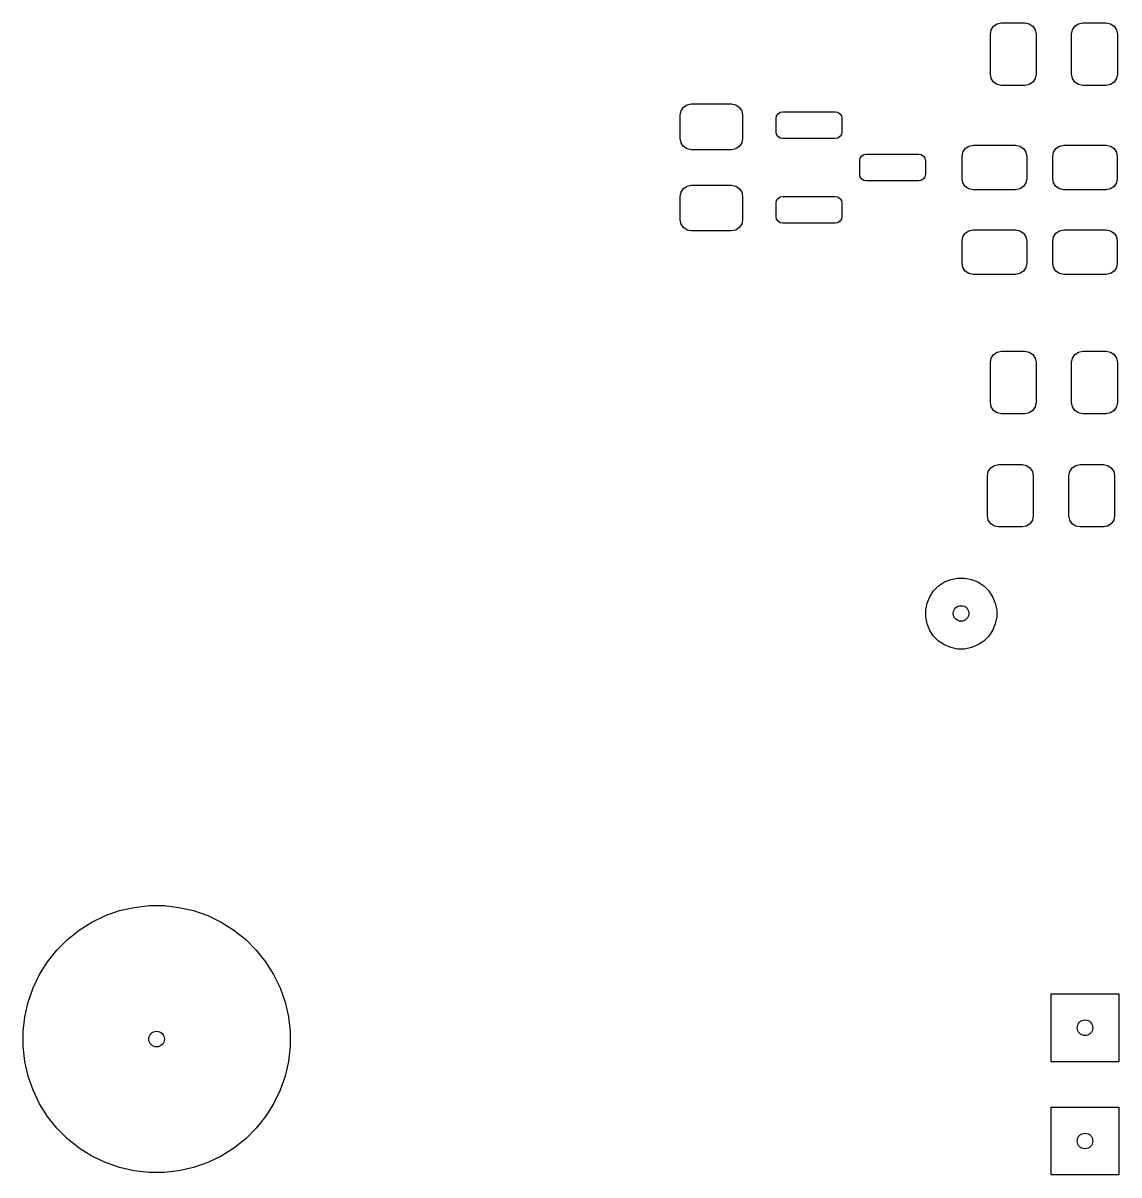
# Model space of a CAD drawing. Header units: inches. Extents: x -2.14 to 1.75, y 0.51 to 2.77.
# Drawn here: x -2.108 to -1.14, y 0.505 to 1.523 of the extents above; entities that cross this region are included whole.
import ezdxf

# ---------------------------------------------------------------- set-up
doc = ezdxf.new("R2010")
doc.units = ezdxf.units.IN
doc.header["$MEASUREMENT"] = 0
doc.layers.add('BLACK', color=250, linetype='CONTINUOUS')

msp = doc.modelspace()

# ---------------------------------------------------------------- linework, layer by layer
at = {"layer": 'BLACK', "linetype": 'CONTINUOUS'}
for p, q in [((-1.2536, 1.5127), (-1.2529, 1.5165)), ((-1.2529, 1.5165), (-1.2507, 1.5197)), ((-1.2507, 1.5197), (-1.2475, 1.5218)), ((-1.2475, 1.5218), (-1.2438, 1.5226)), ((-1.2438, 1.5226), (-1.2231, 1.5226)), ((-1.2231, 1.5226), (-1.2193, 1.5218)), ((-1.2193, 1.5218), (-1.2161, 1.5197)), ((-1.2161, 1.5197), (-1.214, 1.5165)), ((-1.214, 1.5165), (-1.2132, 1.5127)), ((-1.1818, 1.5127), (-1.181, 1.5165)), ((-1.181, 1.5165), (-1.1789, 1.5197)), ((-1.1789, 1.5197), (-1.1757, 1.5218)), ((-1.1757, 1.5218), (-1.1719, 1.5226)), ((-1.1719, 1.5226), (-1.1512, 1.5226)), ((-1.1512, 1.5226), (-1.1475, 1.5218)), ((-1.1475, 1.5218), (-1.1443, 1.5197)), ((-1.1443, 1.5197), (-1.1421, 1.5165)), ((-1.1421, 1.5165), (-1.1414, 1.5127)), ((-1.2536, 1.4773), (-1.2536, 1.5127)), ((-1.2132, 1.5127), (-1.2132, 1.4773)), ((-1.1818, 1.4773), (-1.1818, 1.5127)), ((-1.1414, 1.5127), (-1.1414, 1.4773)), ((-1.2529, 1.4735), (-1.2536, 1.4773)), ((-1.2132, 1.4773), (-1.214, 1.4735)), ((-1.181, 1.4735), (-1.1818, 1.4773)), ((-1.1414, 1.4773), (-1.1421, 1.4735)), ((-1.2507, 1.4703), (-1.2529, 1.4735)), ((-1.2475, 1.4682), (-1.2507, 1.4703)), ((-1.2438, 1.4674), (-1.2475, 1.4682)), ((-1.2231, 1.4674), (-1.2438, 1.4674)), ((-1.2193, 1.4682), (-1.2231, 1.4674)), ((-1.2161, 1.4703), (-1.2193, 1.4682)), ((-1.214, 1.4735), (-1.2161, 1.4703)), ((-1.1789, 1.4703), (-1.181, 1.4735)), ((-1.1757, 1.4682), (-1.1789, 1.4703)), ((-1.1719, 1.4674), (-1.1757, 1.4682)), ((-1.1512, 1.4674), (-1.1719, 1.4674)), ((-1.1475, 1.4682), (-1.1512, 1.4674)), ((-1.1443, 1.4703), (-1.1475, 1.4682)), ((-1.1421, 1.4735), (-1.1443, 1.4703)), ((-1.5276, 1.4413), (-1.5268, 1.445)), ((-1.5268, 1.445), (-1.5247, 1.4482)), ((-1.5247, 1.4482), (-1.5215, 1.4504)), ((-1.5215, 1.4504), (-1.5177, 1.4511)), ((-1.5177, 1.4511), (-1.4823, 1.4511)), ((-1.4823, 1.4511), (-1.4785, 1.4504)), ((-1.4785, 1.4504), (-1.4753, 1.4482)), ((-1.4753, 1.4482), (-1.4732, 1.445)), ((-1.4732, 1.445), (-1.4724, 1.4413)), ((-1.5276, 1.4206), (-1.5276, 1.4413)), ((-1.4724, 1.4413), (-1.4724, 1.4206)), ((-1.4429, 1.4383), (-1.4424, 1.4406)), ((-1.4429, 1.4265), (-1.4429, 1.4383)), ((-1.4424, 1.4406), (-1.4411, 1.4425)), ((-1.4411, 1.4425), (-1.4392, 1.4438)), ((-1.4392, 1.4438), (-1.4369, 1.4442)), ((-1.4369, 1.4442), (-1.3907, 1.4442)), ((-1.3907, 1.4442), (-1.3884, 1.4438)), ((-1.3884, 1.4438), (-1.3865, 1.4425)), ((-1.3865, 1.4425), (-1.3852, 1.4406)), ((-1.3852, 1.4406), (-1.3848, 1.4383)), ((-1.3848, 1.4383), (-1.3848, 1.4265)), ((-1.4424, 1.4242), (-1.4429, 1.4265)), ((-1.3848, 1.4265), (-1.3852, 1.4242)), ((-1.5268, 1.4168), (-1.5276, 1.4206)), ((-1.5247, 1.4136), (-1.5268, 1.4168)), ((-1.4732, 1.4168), (-1.4753, 1.4136)), ((-1.4724, 1.4206), (-1.4732, 1.4168)), ((-1.4411, 1.4223), (-1.4424, 1.4242)), ((-1.4392, 1.421), (-1.4411, 1.4223)), ((-1.4369, 1.4206), (-1.4392, 1.421)), ((-1.3907, 1.4206), (-1.4369, 1.4206)), ((-1.3884, 1.421), (-1.3907, 1.4206)), ((-1.3865, 1.4223), (-1.3884, 1.421)), ((-1.3852, 1.4242), (-1.3865, 1.4223)), ((-1.2725, 1.4138), (-1.2687, 1.4146)), ((-1.2687, 1.4146), (-1.2313, 1.4146)), ((-1.2313, 1.4146), (-1.2275, 1.4138)), ((-1.1925, 1.4138), (-1.1887, 1.4146)), ((-1.1887, 1.4146), (-1.1513, 1.4146)), ((-1.1513, 1.4146), (-1.1475, 1.4138)), ((-1.5215, 1.4115), (-1.5247, 1.4136)), ((-1.5177, 1.4107), (-1.5215, 1.4115)), ((-1.4823, 1.4107), (-1.5177, 1.4107)), ((-1.4785, 1.4115), (-1.4823, 1.4107)), ((-1.4753, 1.4136), (-1.4785, 1.4115)), ((-1.3686, 1.4032), (-1.3673, 1.4051)), ((-1.3673, 1.4051), (-1.3654, 1.4064)), ((-1.3654, 1.4064), (-1.3631, 1.4068)), ((-1.3631, 1.4068), (-1.3169, 1.4068)), ((-1.3169, 1.4068), (-1.3146, 1.4064)), ((-1.3146, 1.4064), (-1.3127, 1.4051)), ((-1.3127, 1.4051), (-1.3114, 1.4032)), ((-1.2785, 1.4047), (-1.2778, 1.4085)), ((-1.2785, 1.3851), (-1.2785, 1.4047)), ((-1.2778, 1.4085), (-1.2757, 1.4117)), ((-1.2757, 1.4117), (-1.2725, 1.4138)), ((-1.2275, 1.4138), (-1.2243, 1.4117)), ((-1.2243, 1.4117), (-1.2222, 1.4085)), ((-1.2222, 1.4085), (-1.2215, 1.4047)), ((-1.2215, 1.4047), (-1.2215, 1.3851)), ((-1.1985, 1.4047), (-1.1978, 1.4085)), ((-1.1985, 1.3851), (-1.1985, 1.4047)), ((-1.1978, 1.4085), (-1.1957, 1.4117)), ((-1.1957, 1.4117), (-1.1925, 1.4138)), ((-1.1475, 1.4138), (-1.1443, 1.4117)), ((-1.1443, 1.4117), (-1.1422, 1.4085)), ((-1.1422, 1.4085), (-1.1415, 1.4047)), ((-1.1415, 1.4047), (-1.1415, 1.3851)), ((-1.369, 1.4009), (-1.3686, 1.4032)), ((-1.369, 1.3891), (-1.369, 1.4009)), ((-1.3114, 1.4032), (-1.311, 1.4009)), ((-1.311, 1.4009), (-1.311, 1.3891)), ((-1.3686, 1.3868), (-1.369, 1.3891)), ((-1.3673, 1.3849), (-1.3686, 1.3868)), ((-1.3654, 1.3836), (-1.3673, 1.3849)), ((-1.3127, 1.3849), (-1.3146, 1.3836)), ((-1.3114, 1.3868), (-1.3127, 1.3849)), ((-1.311, 1.3891), (-1.3114, 1.3868)), ((-1.2778, 1.3813), (-1.2785, 1.3851)), ((-1.2215, 1.3851), (-1.2222, 1.3813)), ((-1.1978, 1.3813), (-1.1985, 1.3851)), ((-1.1415, 1.3851), (-1.1422, 1.3813)), ((-1.5268, 1.3732), (-1.5247, 1.3764)), ((-1.5247, 1.3764), (-1.5215, 1.3785)), ((-1.5215, 1.3785), (-1.5177, 1.3793)), ((-1.5177, 1.3793), (-1.4823, 1.3793)), ((-1.4823, 1.3793), (-1.4785, 1.3785)), ((-1.4785, 1.3785), (-1.4753, 1.3764)), ((-1.4753, 1.3764), (-1.4732, 1.3732)), ((-1.3631, 1.3832), (-1.3654, 1.3836)), ((-1.3169, 1.3832), (-1.3631, 1.3832)), ((-1.3146, 1.3836), (-1.3169, 1.3832)), ((-1.2757, 1.3781), (-1.2778, 1.3813)), ((-1.2725, 1.376), (-1.2757, 1.3781)), ((-1.2687, 1.3752), (-1.2725, 1.376)), ((-1.2313, 1.3752), (-1.2687, 1.3752)), ((-1.2275, 1.376), (-1.2313, 1.3752)), ((-1.2243, 1.3781), (-1.2275, 1.376)), ((-1.2222, 1.3813), (-1.2243, 1.3781)), ((-1.1957, 1.3781), (-1.1978, 1.3813)), ((-1.1925, 1.376), (-1.1957, 1.3781)), ((-1.1887, 1.3752), (-1.1925, 1.376)), ((-1.1513, 1.3752), (-1.1887, 1.3752)), ((-1.1475, 1.376), (-1.1513, 1.3752)), ((-1.1443, 1.3781), (-1.1475, 1.376)), ((-1.1422, 1.3813), (-1.1443, 1.3781)), ((-1.5276, 1.3694), (-1.5268, 1.3732)), ((-1.5276, 1.3487), (-1.5276, 1.3694)), ((-1.4732, 1.3732), (-1.4724, 1.3694)), ((-1.4724, 1.3694), (-1.4724, 1.3487)), ((-1.4429, 1.3635), (-1.4424, 1.3658)), ((-1.4424, 1.3658), (-1.4411, 1.3677)), ((-1.4411, 1.3677), (-1.4392, 1.369)), ((-1.4392, 1.369), (-1.4369, 1.3694)), ((-1.4369, 1.3694), (-1.3907, 1.3694)), ((-1.3907, 1.3694), (-1.3884, 1.369)), ((-1.3884, 1.369), (-1.3865, 1.3677)), ((-1.3865, 1.3677), (-1.3852, 1.3658)), ((-1.3852, 1.3658), (-1.3848, 1.3635)), ((-1.4429, 1.3517), (-1.4429, 1.3635)), ((-1.3848, 1.3635), (-1.3848, 1.3517)), ((-1.5268, 1.345), (-1.5276, 1.3487)), ((-1.5247, 1.3418), (-1.5268, 1.345)), ((-1.4732, 1.345), (-1.4753, 1.3418)), ((-1.4724, 1.3487), (-1.4732, 1.345)), ((-1.4424, 1.3494), (-1.4429, 1.3517)), ((-1.4411, 1.3475), (-1.4424, 1.3494)), ((-1.4392, 1.3462), (-1.4411, 1.3475)), ((-1.4369, 1.3458), (-1.4392, 1.3462)), ((-1.3907, 1.3458), (-1.4369, 1.3458)), ((-1.3884, 1.3462), (-1.3907, 1.3458)), ((-1.3865, 1.3475), (-1.3884, 1.3462)), ((-1.3852, 1.3494), (-1.3865, 1.3475)), ((-1.3848, 1.3517), (-1.3852, 1.3494)), ((-1.5215, 1.3396), (-1.5247, 1.3418)), ((-1.5177, 1.3389), (-1.5215, 1.3396)), ((-1.4823, 1.3389), (-1.5177, 1.3389)), ((-1.4785, 1.3396), (-1.4823, 1.3389)), ((-1.4753, 1.3418), (-1.4785, 1.3396)), ((-1.2785, 1.3299), (-1.2778, 1.3337)), ((-1.2778, 1.3337), (-1.2757, 1.3369)), ((-1.2757, 1.3369), (-1.2725, 1.339)), ((-1.2725, 1.339), (-1.2687, 1.3398)), ((-1.2687, 1.3398), (-1.2313, 1.3398)), ((-1.2313, 1.3398), (-1.2275, 1.339)), ((-1.2275, 1.339), (-1.2243, 1.3369)), ((-1.2243, 1.3369), (-1.2222, 1.3337)), ((-1.2222, 1.3337), (-1.2215, 1.3299)), ((-1.1985, 1.3299), (-1.1978, 1.3337)), ((-1.1978, 1.3337), (-1.1957, 1.3369)), ((-1.1957, 1.3369), (-1.1925, 1.339)), ((-1.1925, 1.339), (-1.1887, 1.3398)), ((-1.1887, 1.3398), (-1.1513, 1.3398)), ((-1.1513, 1.3398), (-1.1475, 1.339)), ((-1.1475, 1.339), (-1.1443, 1.3369)), ((-1.1443, 1.3369), (-1.1422, 1.3337)), ((-1.1422, 1.3337), (-1.1415, 1.3299)), ((-1.2785, 1.3103), (-1.2785, 1.3299)), ((-1.2215, 1.3299), (-1.2215, 1.3103)), ((-1.1985, 1.3103), (-1.1985, 1.3299)), ((-1.1415, 1.3299), (-1.1415, 1.3103)), ((-1.2778, 1.3065), (-1.2785, 1.3103)), ((-1.2757, 1.3033), (-1.2778, 1.3065)), ((-1.2725, 1.3012), (-1.2757, 1.3033)), ((-1.2243, 1.3033), (-1.2275, 1.3012)), ((-1.2222, 1.3065), (-1.2243, 1.3033)), ((-1.2215, 1.3103), (-1.2222, 1.3065)), ((-1.1978, 1.3065), (-1.1985, 1.3103)), ((-1.1957, 1.3033), (-1.1978, 1.3065)), ((-1.1925, 1.3012), (-1.1957, 1.3033)), ((-1.1443, 1.3033), (-1.1475, 1.3012)), ((-1.1422, 1.3065), (-1.1443, 1.3033)), ((-1.1415, 1.3103), (-1.1422, 1.3065)), ((-1.2687, 1.3004), (-1.2725, 1.3012)), ((-1.2313, 1.3004), (-1.2687, 1.3004)), ((-1.2275, 1.3012), (-1.2313, 1.3004)), ((-1.1887, 1.3004), (-1.1925, 1.3012)), ((-1.1513, 1.3004), (-1.1887, 1.3004)), ((-1.1475, 1.3012), (-1.1513, 1.3004)), ((-1.2507, 1.2297), (-1.2475, 1.2318)), ((-1.2475, 1.2318), (-1.2438, 1.2326)), ((-1.2438, 1.2326), (-1.2231, 1.2326)), ((-1.2231, 1.2326), (-1.2193, 1.2318)), ((-1.2193, 1.2318), (-1.2161, 1.2297)), ((-1.1789, 1.2297), (-1.1757, 1.2318)), ((-1.1757, 1.2318), (-1.1719, 1.2326)), ((-1.1719, 1.2326), (-1.1512, 1.2326)), ((-1.1512, 1.2326), (-1.1475, 1.2318)), ((-1.1475, 1.2318), (-1.1443, 1.2297)), ((-1.2536, 1.2227), (-1.2529, 1.2265)), ((-1.2536, 1.1873), (-1.2536, 1.2227)), ((-1.2529, 1.2265), (-1.2507, 1.2297)), ((-1.2161, 1.2297), (-1.214, 1.2265)), ((-1.214, 1.2265), (-1.2132, 1.2227)), ((-1.2132, 1.2227), (-1.2132, 1.1873)), ((-1.1818, 1.2227), (-1.181, 1.2265)), ((-1.1818, 1.1873), (-1.1818, 1.2227)), ((-1.181, 1.2265), (-1.1789, 1.2297)), ((-1.1443, 1.2297), (-1.1421, 1.2265)), ((-1.1421, 1.2265), (-1.1414, 1.2227)), ((-1.1414, 1.2227), (-1.1414, 1.1873)), ((-1.2529, 1.1835), (-1.2536, 1.1873)), ((-1.2507, 1.1803), (-1.2529, 1.1835)), ((-1.214, 1.1835), (-1.2161, 1.1803)), ((-1.2132, 1.1873), (-1.214, 1.1835)), ((-1.181, 1.1835), (-1.1818, 1.1873)), ((-1.1789, 1.1803), (-1.181, 1.1835)), ((-1.1421, 1.1835), (-1.1443, 1.1803)), ((-1.1414, 1.1873), (-1.1421, 1.1835)), ((-1.2475, 1.1782), (-1.2507, 1.1803)), ((-1.2438, 1.1774), (-1.2475, 1.1782)), ((-1.2231, 1.1774), (-1.2438, 1.1774)), ((-1.2193, 1.1782), (-1.2231, 1.1774)), ((-1.2161, 1.1803), (-1.2193, 1.1782)), ((-1.1757, 1.1782), (-1.1789, 1.1803)), ((-1.1719, 1.1774), (-1.1757, 1.1782)), ((-1.1512, 1.1774), (-1.1719, 1.1774)), ((-1.1475, 1.1782), (-1.1512, 1.1774)), ((-1.1443, 1.1803), (-1.1475, 1.1782)), ((-1.2554, 1.1265), (-1.2532, 1.1297)), ((-1.2532, 1.1297), (-1.25, 1.1318)), ((-1.25, 1.1318), (-1.2463, 1.1326)), ((-1.2463, 1.1326), (-1.2256, 1.1326)), ((-1.2256, 1.1326), (-1.2218, 1.1318)), ((-1.2218, 1.1318), (-1.2186, 1.1297)), ((-1.2186, 1.1297), (-1.2165, 1.1265)), ((-1.1835, 1.1265), (-1.1814, 1.1297)), ((-1.1814, 1.1297), (-1.1782, 1.1318)), ((-1.1782, 1.1318), (-1.1744, 1.1326)), ((-1.1744, 1.1326), (-1.1537, 1.1326)), ((-1.1537, 1.1326), (-1.15, 1.1318)), ((-1.15, 1.1318), (-1.1468, 1.1297)), ((-1.1468, 1.1297), (-1.1446, 1.1265)), ((-1.2561, 1.1227), (-1.2554, 1.1265)), ((-1.2561, 1.0873), (-1.2561, 1.1227)), ((-1.2165, 1.1265), (-1.2157, 1.1227)), ((-1.2157, 1.1227), (-1.2157, 1.0873)), ((-1.1843, 1.1227), (-1.1835, 1.1265)), ((-1.1843, 1.0873), (-1.1843, 1.1227)), ((-1.1446, 1.1265), (-1.1439, 1.1227)), ((-1.1439, 1.1227), (-1.1439, 1.0873)), ((-1.2554, 1.0835), (-1.2561, 1.0873)), ((-1.2532, 1.0803), (-1.2554, 1.0835)), ((-1.25, 1.0782), (-1.2532, 1.0803)), ((-1.2186, 1.0803), (-1.2218, 1.0782)), ((-1.2165, 1.0835), (-1.2186, 1.0803)), ((-1.2157, 1.0873), (-1.2165, 1.0835)), ((-1.1835, 1.0835), (-1.1843, 1.0873)), ((-1.1814, 1.0803), (-1.1835, 1.0835)), ((-1.1782, 1.0782), (-1.1814, 1.0803)), ((-1.1468, 1.0803), (-1.15, 1.0782)), ((-1.1446, 1.0835), (-1.1468, 1.0803)), ((-1.1439, 1.0873), (-1.1446, 1.0835)), ((-1.2463, 1.0774), (-1.25, 1.0782)), ((-1.2256, 1.0774), (-1.2463, 1.0774)), ((-1.2218, 1.0782), (-1.2256, 1.0774)), ((-1.1744, 1.0774), (-1.1782, 1.0782)), ((-1.1537, 1.0774), (-1.1744, 1.0774)), ((-1.15, 1.0782), (-1.1537, 1.0774)), ((-1.2994, 1.0253), (-1.2942, 1.0288)), ((-1.2942, 1.0288), (-1.2885, 1.0311)), ((-1.2885, 1.0311), (-1.2825, 1.0323)), ((-1.2825, 1.0323), (-1.2763, 1.0323)), ((-1.2763, 1.0323), (-1.2702, 1.0311)), ((-1.2702, 1.0311), (-1.2645, 1.0288)), ((-1.2645, 1.0288), (-1.2594, 1.0253)), ((-1.3071, 1.0158), (-1.3037, 1.021)), ((-1.3037, 1.021), (-1.2994, 1.0253)), ((-1.2594, 1.0253), (-1.255, 1.021)), ((-1.255, 1.021), (-1.2516, 1.0158)), ((-1.3107, 1.0041), (-1.3095, 1.0101)), ((-1.3095, 1.0101), (-1.3071, 1.0158)), ((-1.2516, 1.0158), (-1.2492, 1.0101)), ((-1.2492, 1.0101), (-1.248, 1.0041)), ((-1.3107, 0.9979), (-1.3107, 1.0041)), ((-1.3095, 0.9918), (-1.3107, 0.9979)), ((-1.248, 0.9979), (-1.2492, 0.9918)), ((-1.248, 1.0041), (-1.248, 0.9979)), ((-1.3071, 0.9861), (-1.3095, 0.9918)), ((-1.2492, 0.9918), (-1.2516, 0.9861)), ((-1.3037, 0.981), (-1.3071, 0.9861)), ((-1.2994, 0.9766), (-1.3037, 0.981)), ((-1.255, 0.981), (-1.2594, 0.9766)), ((-1.2516, 0.9861), (-1.255, 0.981)), ((-1.2942, 0.9732), (-1.2994, 0.9766)), ((-1.2885, 0.9708), (-1.2942, 0.9732)), ((-1.2825, 0.9696), (-1.2885, 0.9708)), ((-1.2763, 0.9696), (-1.2825, 0.9696)), ((-1.2702, 0.9708), (-1.2763, 0.9696)), ((-1.2645, 0.9732), (-1.2702, 0.9708)), ((-1.2594, 0.9766), (-1.2645, 0.9732)), ((-2.0098, 0.7414), (-1.9966, 0.7429)), ((-1.9966, 0.7429), (-1.9834, 0.7429)), ((-1.9834, 0.7429), (-1.9702, 0.7414)), ((-2.0471, 0.7284), (-2.0352, 0.7341)), ((-2.0352, 0.7341), (-2.0227, 0.7385)), ((-2.0227, 0.7385), (-2.0098, 0.7414)), ((-1.9702, 0.7414), (-1.9573, 0.7385)), ((-1.9573, 0.7385), (-1.9448, 0.7341)), ((-1.9448, 0.7341), (-1.9329, 0.7284)), ((-2.0583, 0.7213), (-2.0471, 0.7284)), ((-1.9329, 0.7284), (-1.9217, 0.7213)), ((-2.0781, 0.7037), (-2.0687, 0.7131)), ((-2.0687, 0.7131), (-2.0583, 0.7213)), ((-1.9217, 0.7213), (-1.9113, 0.7131)), ((-1.9113, 0.7131), (-1.9019, 0.7037)), ((-2.0863, 0.6933), (-2.0781, 0.7037)), ((-1.9019, 0.7037), (-1.8937, 0.6933)), ((-2.0934, 0.6821), (-2.0863, 0.6933)), ((-1.8937, 0.6933), (-1.8866, 0.6821)), ((-2.0991, 0.6702), (-2.0934, 0.6821)), ((-1.8866, 0.6821), (-1.8809, 0.6702)), ((-2.1035, 0.6577), (-2.0991, 0.6702)), ((-1.8809, 0.6702), (-1.8765, 0.6577)), ((-1.2, 0.605), (-1.2, 0.665)), ((-1.2, 0.665), (-1.14, 0.665)), ((-1.14, 0.665), (-1.14, 0.605)), ((-2.1064, 0.6448), (-2.1035, 0.6577)), ((-1.8765, 0.6577), (-1.8736, 0.6448)), ((-2.1079, 0.6316), (-2.1064, 0.6448)), ((-1.8736, 0.6448), (-1.8721, 0.6316)), ((-2.1079, 0.6184), (-2.1079, 0.6316)), ((-1.8721, 0.6316), (-1.8721, 0.6184)), ((-2.1064, 0.6052), (-2.1079, 0.6184)), ((-1.8721, 0.6184), (-1.8736, 0.6052)), ((-2.1035, 0.5923), (-2.1064, 0.6052)), ((-1.8736, 0.6052), (-1.8765, 0.5923)), ((-1.14, 0.605), (-1.2, 0.605)), ((-2.0991, 0.5798), (-2.1035, 0.5923)), ((-1.8765, 0.5923), (-1.8809, 0.5798)), ((-2.0934, 0.5679), (-2.0991, 0.5798)), ((-1.8809, 0.5798), (-1.8866, 0.5679)), ((-2.0863, 0.5567), (-2.0934, 0.5679)), ((-1.8866, 0.5679), (-1.8937, 0.5567)), ((-1.2, 0.505), (-1.2, 0.565)), ((-1.2, 0.565), (-1.14, 0.565)), ((-1.14, 0.565), (-1.14, 0.505)), ((-2.0781, 0.5463), (-2.0863, 0.5567)), ((-1.8937, 0.5567), (-1.9019, 0.5463)), ((-2.0687, 0.5369), (-2.0781, 0.5463)), ((-1.9019, 0.5463), (-1.9113, 0.5369)), ((-2.0583, 0.5287), (-2.0687, 0.5369)), ((-1.9113, 0.5369), (-1.9217, 0.5287)), ((-2.0471, 0.5216), (-2.0583, 0.5287)), ((-2.0352, 0.5159), (-2.0471, 0.5216)), ((-1.9329, 0.5216), (-1.9448, 0.5159)), ((-1.9217, 0.5287), (-1.9329, 0.5216)), ((-2.0227, 0.5115), (-2.0352, 0.5159)), ((-2.0098, 0.5086), (-2.0227, 0.5115)), ((-1.9573, 0.5115), (-1.9702, 0.5086)), ((-1.9448, 0.5159), (-1.9573, 0.5115)), ((-1.9966, 0.5071), (-2.0098, 0.5086)), ((-1.9834, 0.5071), (-1.9966, 0.5071)), ((-1.9702, 0.5086), (-1.9834, 0.5071)), ((-1.14, 0.505), (-1.2, 0.505))]:
    msp.add_line(p, q, dxfattribs=at)
at = {"layer": 'BLACK'}
for centre in [(-1.2794, 1.001), (-1.2794, 1.001), (-1.17, 0.635), (-1.99, 0.625), (-1.17, 0.535)]:
    msp.add_circle(centre, 0.00689, dxfattribs=at)
at = {"layer": 'WHITE'}
for centre in [(-1.17, 0.635), (-1.99, 0.625), (-1.17, 0.535)]:
    msp.add_circle(centre, 0.00689, dxfattribs=at)

doc.saveas('drawing.dxf')
